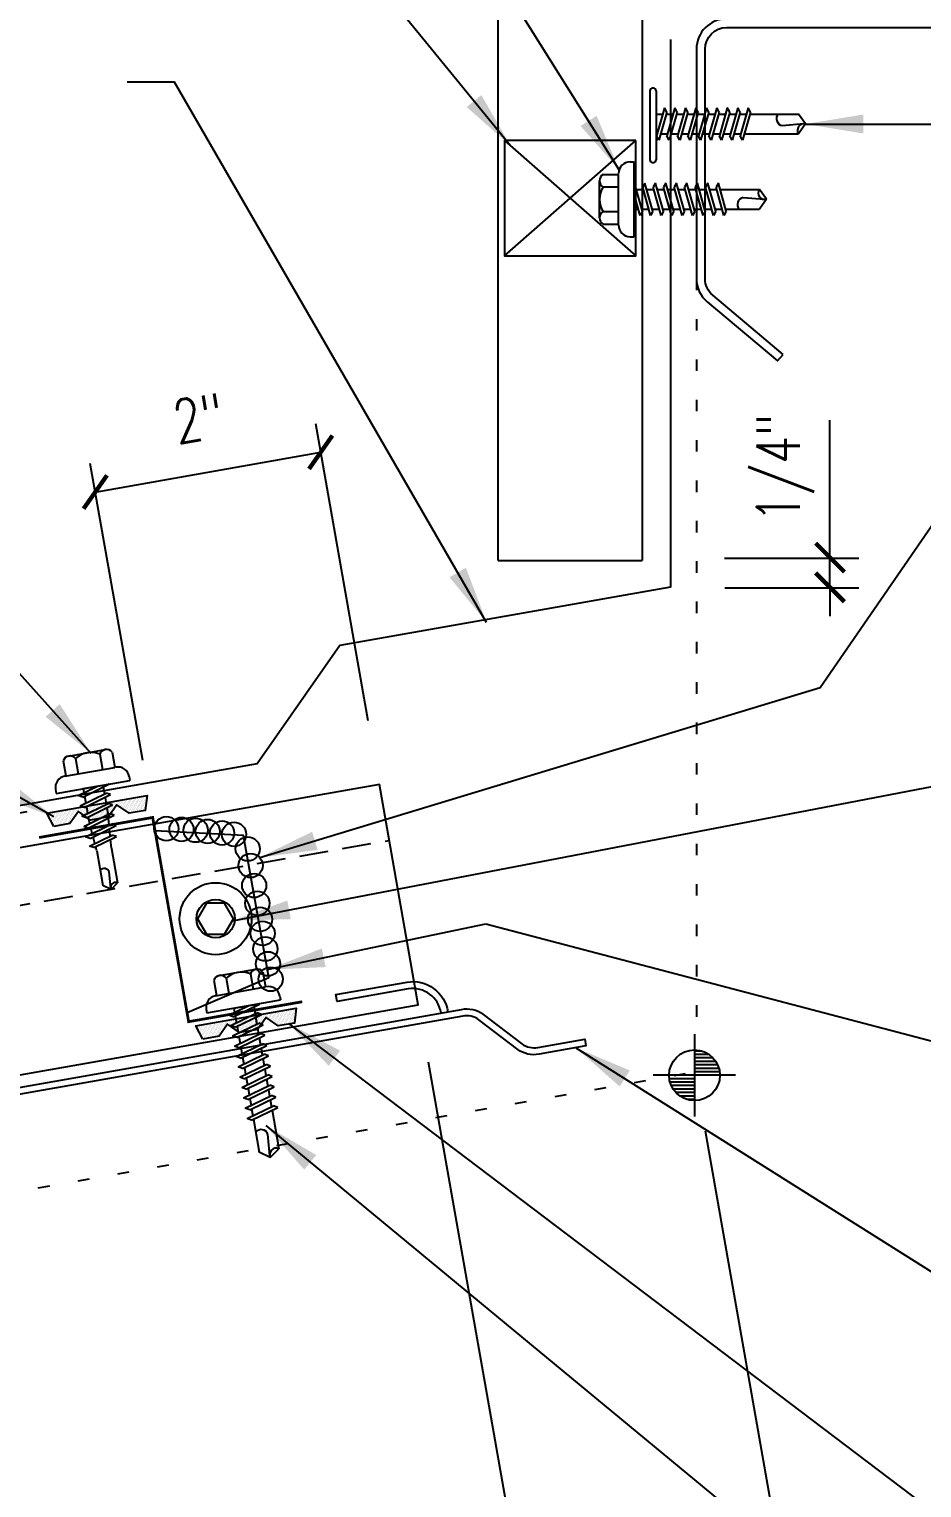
# Model space of a CAD drawing. Header units: inches. Extents: x -3 to 187, y 8 to 95.
# Drawn here: x 13.25 to 20.99, y 15.66 to 28.31 of the extents above; entities that cross this region are included whole.
import ezdxf

# ---------------------------------------------------------------- set-up
doc = ezdxf.new("R2010")
doc.units = ezdxf.units.IN
doc.header["$MEASUREMENT"] = 0
doc.linetypes.add('DOT', pattern=[0.25, 0, -0.25])
doc.linetypes.add('HIDDEN2', pattern=[0.1875, 0.125, -0.0625])
for name, color, linetype in [('CLO', 3, 'Continuous'), ('DIM', 2, 'Continuous'), ('ELEV-MK', 3, 'Continuous'), ('FASTENER', 9, 'Continuous'), ('PANEL', 11, 'Continuous'), ('STLA', 10, 'Continuous'), ('STLB', 5, 'Continuous'), ('TAPE', 8, 'Continuous'), ('TEXT', 2, 'Continuous'), ('TRIM', 6, 'Continuous')]:
    doc.layers.add(name, color=color, linetype=linetype)
doc.styles.add('TEXT', font='SIMPLEX', dxfattribs={"width": 0.75, "height": 6})
doc.styles.add('TEXT1', font='ROMANS.shx', dxfattribs={"width": 0.75, "height": 0.375})
doc.dimstyles.new('DETAIL', dxfattribs={"dimscale": 4, "dimtxt": 0.375, "dimasz": 0.0625, "dimexe": 0.0625, "dimexo": 0.125, "dimgap": 0.0625, "dimtad": 1, "dimdec": 4, "dimzin": 3, "dimdsep": 46, "dimlunit": 4, "dimtxsty": 'TEXT1', "dimblk": 'ARCHTICK', "dimcen": 0.0625, "dimclrd": 7, "dimclre": 7, "dimclrt": 2, "dimadec": 0, "dimazin": 0, "dimtfac": 0.59375, "dimtdec": 4, "dimtmove": 0, "dimatfit": 3, "dimfxl": 0, "dimfrac": 2, "dimtolj": 1, "dimtzin": 3, "dimarcsym": 0})
doc.dimstyles.new('DETAIL$7', dxfattribs={"dimscale": 4, "dimtxt": 6, "dimasz": 0.125, "dimexe": 0.0625, "dimexo": 0.125, "dimgap": 0.0625, "dimtad": 1, "dimdec": 5, "dimzin": 3, "dimdsep": 46, "dimlunit": 4, "dimtxsty": 'TEXT', "dimblk": 'ARCHTICK', "dimcen": 0.0625, "dimclrd": 7, "dimclre": 7, "dimclrt": 2, "dimadec": 0, "dimazin": 0, "dimtfac": 0.666667, "dimtdec": 5, "dimtmove": 0, "dimatfit": 3, "dimfxl": 0, "dimfrac": 2, "dimtolj": 1, "dimtzin": 3, "dimarcsym": 0})

# ---------------------------------------------------------------- blocks, each defined once
blk = doc.blocks.new('MB_DW4')
at = {"layer": 'FASTENER'}
for p, q in [((-0.217, 0.305), (-0.217, 0.171)), ((-0.163, 0.337), (0.159, 0.337)), ((-0.108, 0.305), (-0.108, 0.171)), ((0.105, 0.305), (0.105, 0.171)), ((0.214, 0.305), (0.214, 0.171)), ((-0.226, 0.171), (0.214, 0.171)), ((-0.326, 0.071), (-0.326, 0.037)), ((-0.326, 0.037), (0.322, 0.037)), ((-0.141, -0.014), (0.037, 0.037)), ((-0.105, -0.034), (0.137, 0.035)), ((-0.088, 0.037), (-0.088, 0.001)), ((-0.088, 0.037), (0.085, 0.037)), ((0.085, 0.037), (0.134, 0.037)), ((0.085, 0.02), (0.085, -0.041)), ((0.137, 0.035), (0.134, 0.037)), ((0.322, 0.071), (0.322, 0.037)), ((-0.105, -0.034), (-0.141, -0.014)), ((-0.141, -0.105), (0.102, -0.036)), ((-0.105, -0.125), (-0.141, -0.105)), ((-0.105, -0.125), (0.137, -0.056)), ((-0.088, -0.029), (-0.088, -0.09)), ((-0.088, -0.12), (-0.088, -0.181)), ((0.085, -0.071), (0.085, -0.131)), ((0.137, -0.056), (0.102, -0.036)), ((-0.141, -0.196), (0.102, -0.127)), ((-0.105, -0.216), (-0.141, -0.196)), ((-0.141, -0.287), (0.102, -0.217)), ((-0.105, -0.216), (0.137, -0.147)), ((-0.105, -0.307), (0.137, -0.238)), ((-0.084, -0.27), (-0.088, -0.211)), ((0.084, -0.223), (0.085, -0.211)), ((0.085, -0.162), (0.085, -0.211)), ((0.137, -0.147), (0.102, -0.127)), ((0.137, -0.238), (0.102, -0.217)), ((-0.105, -0.307), (-0.141, -0.287)), ((-0.141, -0.378), (0.102, -0.308)), ((-0.105, -0.398), (-0.141, -0.378)), ((-0.105, -0.398), (0.137, -0.328)), ((-0.078, -0.36), (-0.082, -0.3)), ((0.071, -0.408), (0.075, -0.346)), ((0.077, -0.315), (0.082, -0.253)), ((0.137, -0.328), (0.102, -0.308)), ((-0.122, -0.463), (0.089, -0.403)), ((-0.086, -0.483), (-0.122, -0.463)), ((-0.086, -0.483), (0.124, -0.423)), ((-0.071, -0.449), (-0.075, -0.389)), ((-0.066, -0.516), (-0.069, -0.478)), ((0.063, -0.515), (0.068, -0.439)), ((0.124, -0.423), (0.089, -0.403)), ((-0.066, -0.516), (-0.066, -0.82)), ((0.063, -0.516), (0.063, -0.82)), ((-0.003, -0.854), (0.009, -0.714)), ((-0.002, -0.866), (-0.066, -0.82)), ((-0.002, -0.866), (0.063, -0.82))]:
    blk.add_line(p, q, dxfattribs=at)
for centre, radius, start, end in [((-0.163, 0.274), 0.0628, 29.8754, 150.1246), ((-0.002, 0.141), 0.196, 56.9974, 123.0026), ((0.159, 0.274), 0.0628, 29.8754, 150.1246), ((-0.226, 0.071), 0.1, 90, 180), ((0.222, 0.071), 0.1, 0, 90), ((0.073, -0.516), 0.01, 175.9484, 180), ((-0.036, -0.723), 0.0461, 11.1445, 130.906), ((0.039, -0.855), 0.0422, 55.4585, 194.8454)]:
    blk.add_arc(centre, radius, start, end, dxfattribs=at)
blk = doc.blocks.new('*X2')
at = {"color": 0}
for p, q in [((-0.434, 0.135), (-0.434, 0.135)), ((-0.422, 0.141), (-0.422, 0.141)), ((-0.422, 0.129), (-0.422, 0.129)), ((-0.41, 0.135), (-0.41, 0.135)), ((-0.398, 0.141), (-0.398, 0.141)), ((-0.398, 0.129), (-0.398, 0.129)), ((-0.387, 0.135), (-0.387, 0.135)), ((-0.375, 0.141), (-0.375, 0.141)), ((-0.375, 0.129), (-0.375, 0.129)), ((-0.363, 0.135), (-0.363, 0.135)), ((-0.352, 0.141), (-0.352, 0.141)), ((-0.352, 0.129), (-0.352, 0.129)), ((-0.34, 0.135), (-0.34, 0.135)), ((-0.328, 0.141), (-0.328, 0.141)), ((-0.328, 0.129), (-0.328, 0.129)), ((-0.316, 0.135), (-0.316, 0.135)), ((-0.305, 0.141), (-0.305, 0.141)), ((-0.305, 0.129), (-0.305, 0.129)), ((-0.293, 0.135), (-0.293, 0.135)), ((-0.281, 0.141), (-0.281, 0.141)), ((-0.281, 0.129), (-0.281, 0.129)), ((-0.27, 0.135), (-0.27, 0.135)), ((-0.258, 0.141), (-0.258, 0.141)), ((-0.258, 0.129), (-0.258, 0.129)), ((-0.246, 0.135), (-0.246, 0.135)), ((-0.234, 0.141), (-0.234, 0.141)), ((-0.234, 0.129), (-0.234, 0.129)), ((-0.223, 0.135), (-0.223, 0.135)), ((-0.211, 0.141), (-0.211, 0.141)), ((-0.211, 0.129), (-0.211, 0.129)), ((-0.199, 0.135), (-0.199, 0.135)), ((-0.188, 0.141), (-0.188, 0.141)), ((-0.188, 0.129), (-0.188, 0.129)), ((-0.176, 0.135), (-0.176, 0.135)), ((-0.164, 0.141), (-0.164, 0.141)), ((-0.164, 0.129), (-0.164, 0.129)), ((-0.152, 0.135), (-0.152, 0.135)), ((-0.141, 0.141), (-0.141, 0.141)), ((-0.141, 0.129), (-0.141, 0.129)), ((-0.129, 0.135), (-0.129, 0.135)), ((-0.117, 0.141), (-0.117, 0.141)), ((-0.117, 0.129), (-0.117, 0.129)), ((-0.105, 0.135), (-0.105, 0.135)), ((-0.094, 0.141), (-0.094, 0.141)), ((-0.094, 0.129), (-0.094, 0.129)), ((-0.082, 0.135), (-0.082, 0.135)), ((-0.07, 0.141), (-0.07, 0.141)), ((-0.07, 0.129), (-0.07, 0.129)), ((-0.059, 0.135), (-0.059, 0.135)), ((-0.047, 0.141), (-0.047, 0.141)), ((-0.047, 0.129), (-0.047, 0.129)), ((-0.035, 0.135), (-0.035, 0.135)), ((-0.023, 0.141), (-0.023, 0.141)), ((-0.023, 0.129), (-0.023, 0.129)), ((-0.012, 0.135), (-0.012, 0.135)), ((0, 0.141), (0, 0.141)), ((0, 0.129), (0, 0.129)), ((0.012, 0.135), (0.012, 0.135)), ((0.023, 0.141), (0.023, 0.141)), ((0.023, 0.129), (0.023, 0.129)), ((0.035, 0.135), (0.035, 0.135)), ((0.047, 0.141), (0.047, 0.141)), ((0.047, 0.129), (0.047, 0.129)), ((0.059, 0.135), (0.059, 0.135)), ((0.07, 0.141), (0.07, 0.141)), ((0.07, 0.129), (0.07, 0.129)), ((0.082, 0.135), (0.082, 0.135)), ((0.094, 0.141), (0.094, 0.141)), ((0.094, 0.129), (0.094, 0.129)), ((0.105, 0.135), (0.105, 0.135)), ((0.117, 0.141), (0.117, 0.141)), ((0.117, 0.129), (0.117, 0.129)), ((0.129, 0.135), (0.129, 0.135)), ((0.141, 0.141), (0.141, 0.141)), ((0.141, 0.129), (0.141, 0.129)), ((0.152, 0.135), (0.152, 0.135)), ((0.164, 0.141), (0.164, 0.141)), ((0.164, 0.129), (0.164, 0.129)), ((0.176, 0.135), (0.176, 0.135)), ((0.188, 0.141), (0.188, 0.141)), ((0.188, 0.129), (0.188, 0.129)), ((0.199, 0.135), (0.199, 0.135)), ((0.211, 0.141), (0.211, 0.141)), ((0.211, 0.129), (0.211, 0.129)), ((0.223, 0.135), (0.223, 0.135)), ((0.234, 0.141), (0.234, 0.141)), ((0.234, 0.129), (0.234, 0.129)), ((0.246, 0.135), (0.246, 0.135)), ((0.258, 0.141), (0.258, 0.141)), ((0.258, 0.129), (0.258, 0.129)), ((0.27, 0.135), (0.27, 0.135)), ((0.281, 0.141), (0.281, 0.141)), ((0.281, 0.129), (0.281, 0.129)), ((0.293, 0.135), (0.293, 0.135)), ((0.305, 0.141), (0.305, 0.141)), ((0.305, 0.129), (0.305, 0.129)), ((0.316, 0.135), (0.316, 0.135)), ((0.328, 0.141), (0.328, 0.141)), ((0.328, 0.129), (0.328, 0.129)), ((0.34, 0.135), (0.34, 0.135)), ((0.352, 0.141), (0.352, 0.141)), ((0.352, 0.129), (0.352, 0.129)), ((0.363, 0.135), (0.363, 0.135)), ((0.375, 0.141), (0.375, 0.141)), ((0.375, 0.129), (0.375, 0.129)), ((0.387, 0.135), (0.387, 0.135)), ((0.398, 0.141), (0.398, 0.141)), ((0.398, 0.129), (0.398, 0.129)), ((0.41, 0.135), (0.41, 0.135)), ((0.422, 0.141), (0.422, 0.141)), ((0.422, 0.129), (0.422, 0.129)), ((0.434, 0.135), (0.434, 0.135)), ((-0.434, 0.123), (-0.434, 0.123)), ((-0.422, 0.117), (-0.422, 0.117)), ((-0.422, 0.105), (-0.422, 0.105)), ((-0.422, 0.094), (-0.422, 0.094)), ((-0.422, 0.082), (-0.422, 0.082)), ((-0.41, 0.123), (-0.41, 0.123)), ((-0.41, 0.111), (-0.41, 0.111)), ((-0.41, 0.1), (-0.41, 0.1)), ((-0.41, 0.088), (-0.41, 0.088)), ((-0.41, 0.076), (-0.41, 0.076)), ((-0.41, 0.064), (-0.41, 0.064)), ((-0.41, 0.053), (-0.41, 0.053)), ((-0.41, 0.041), (-0.41, 0.041)), ((-0.398, 0.117), (-0.398, 0.117)), ((-0.398, 0.105), (-0.398, 0.105)), ((-0.398, 0.094), (-0.398, 0.094)), ((-0.398, 0.082), (-0.398, 0.082)), ((-0.398, 0.07), (-0.398, 0.07)), ((-0.398, 0.059), (-0.398, 0.059)), ((-0.398, 0.047), (-0.398, 0.047)), ((-0.398, 0.035), (-0.398, 0.035)), ((-0.398, 0.023), (-0.398, 0.023)), ((-0.387, 0.123), (-0.387, 0.123)), ((-0.387, 0.111), (-0.387, 0.111)), ((-0.387, 0.1), (-0.387, 0.1)), ((-0.387, 0.088), (-0.387, 0.088)), ((-0.387, 0.076), (-0.387, 0.076)), ((-0.387, 0.064), (-0.387, 0.064)), ((-0.387, 0.053), (-0.387, 0.053)), ((-0.387, 0.041), (-0.387, 0.041)), ((-0.387, 0.029), (-0.387, 0.029)), ((-0.375, 0.117), (-0.375, 0.117)), ((-0.375, 0.105), (-0.375, 0.105)), ((-0.375, 0.094), (-0.375, 0.094)), ((-0.375, 0.082), (-0.375, 0.082)), ((-0.375, 0.07), (-0.375, 0.07)), ((-0.375, 0.059), (-0.375, 0.059)), ((-0.375, 0.047), (-0.375, 0.047)), ((-0.375, 0.035), (-0.375, 0.035)), ((-0.375, 0.023), (-0.375, 0.023)), ((-0.363, 0.123), (-0.363, 0.123)), ((-0.363, 0.111), (-0.363, 0.111)), ((-0.363, 0.1), (-0.363, 0.1)), ((-0.363, 0.088), (-0.363, 0.088)), ((-0.363, 0.076), (-0.363, 0.076)), ((-0.363, 0.064), (-0.363, 0.064)), ((-0.363, 0.053), (-0.363, 0.053)), ((-0.363, 0.041), (-0.363, 0.041)), ((-0.363, 0.029), (-0.363, 0.029)), ((-0.352, 0.117), (-0.352, 0.117)), ((-0.352, 0.105), (-0.352, 0.105)), ((-0.352, 0.094), (-0.352, 0.094)), ((-0.352, 0.082), (-0.352, 0.082)), ((-0.352, 0.07), (-0.352, 0.07)), ((-0.352, 0.059), (-0.352, 0.059)), ((-0.352, 0.047), (-0.352, 0.047)), ((-0.352, 0.035), (-0.352, 0.035)), ((-0.352, 0.023), (-0.352, 0.023)), ((-0.34, 0.123), (-0.34, 0.123)), ((-0.34, 0.111), (-0.34, 0.111)), ((-0.34, 0.1), (-0.34, 0.1)), ((-0.34, 0.088), (-0.34, 0.088)), ((-0.34, 0.076), (-0.34, 0.076)), ((-0.34, 0.064), (-0.34, 0.064)), ((-0.34, 0.053), (-0.34, 0.053)), ((-0.34, 0.041), (-0.34, 0.041)), ((-0.34, 0.029), (-0.34, 0.029)), ((-0.328, 0.117), (-0.328, 0.117)), ((-0.328, 0.105), (-0.328, 0.105)), ((-0.328, 0.094), (-0.328, 0.094)), ((-0.328, 0.082), (-0.328, 0.082)), ((-0.328, 0.07), (-0.328, 0.07)), ((-0.328, 0.059), (-0.328, 0.059)), ((-0.328, 0.047), (-0.328, 0.047)), ((-0.328, 0.035), (-0.328, 0.035)), ((-0.328, 0.023), (-0.328, 0.023)), ((-0.316, 0.123), (-0.316, 0.123)), ((-0.316, 0.111), (-0.316, 0.111)), ((-0.316, 0.1), (-0.316, 0.1)), ((-0.316, 0.088), (-0.316, 0.088)), ((-0.316, 0.076), (-0.316, 0.076)), ((-0.316, 0.064), (-0.316, 0.064)), ((-0.316, 0.053), (-0.316, 0.053)), ((-0.316, 0.041), (-0.316, 0.041)), ((-0.316, 0.029), (-0.316, 0.029)), ((-0.305, 0.117), (-0.305, 0.117)), ((-0.305, 0.105), (-0.305, 0.105)), ((-0.305, 0.094), (-0.305, 0.094)), ((-0.305, 0.082), (-0.305, 0.082)), ((-0.305, 0.07), (-0.305, 0.07)), ((-0.305, 0.059), (-0.305, 0.059)), ((-0.305, 0.047), (-0.305, 0.047)), ((-0.305, 0.035), (-0.305, 0.035)), ((-0.305, 0.023), (-0.305, 0.023)), ((-0.293, 0.123), (-0.293, 0.123)), ((-0.293, 0.111), (-0.293, 0.111)), ((-0.293, 0.1), (-0.293, 0.1)), ((-0.293, 0.088), (-0.293, 0.088)), ((-0.293, 0.076), (-0.293, 0.076)), ((-0.293, 0.064), (-0.293, 0.064)), ((-0.293, 0.053), (-0.293, 0.053)), ((-0.293, 0.041), (-0.293, 0.041)), ((-0.293, 0.029), (-0.293, 0.029)), ((-0.281, 0.117), (-0.281, 0.117)), ((-0.281, 0.105), (-0.281, 0.105)), ((-0.281, 0.094), (-0.281, 0.094)), ((-0.281, 0.082), (-0.281, 0.082)), ((-0.281, 0.07), (-0.281, 0.07)), ((-0.281, 0.059), (-0.281, 0.059)), ((-0.281, 0.047), (-0.281, 0.047)), ((-0.281, 0.035), (-0.281, 0.035)), ((-0.281, 0.023), (-0.281, 0.023)), ((-0.27, 0.123), (-0.27, 0.123)), ((-0.27, 0.111), (-0.27, 0.111)), ((-0.27, 0.1), (-0.27, 0.1)), ((-0.27, 0.088), (-0.27, 0.088)), ((-0.27, 0.076), (-0.27, 0.076)), ((-0.27, 0.064), (-0.27, 0.064)), ((-0.27, 0.053), (-0.27, 0.053)), ((-0.27, 0.041), (-0.27, 0.041)), ((-0.27, 0.029), (-0.27, 0.029)), ((-0.258, 0.117), (-0.258, 0.117)), ((-0.258, 0.105), (-0.258, 0.105)), ((-0.258, 0.094), (-0.258, 0.094)), ((-0.258, 0.082), (-0.258, 0.082)), ((-0.258, 0.07), (-0.258, 0.07)), ((-0.258, 0.059), (-0.258, 0.059)), ((-0.258, 0.047), (-0.258, 0.047)), ((-0.258, 0.035), (-0.258, 0.035)), ((-0.258, 0.023), (-0.258, 0.023)), ((-0.246, 0.123), (-0.246, 0.123)), ((-0.246, 0.111), (-0.246, 0.111)), ((-0.246, 0.1), (-0.246, 0.1)), ((-0.246, 0.088), (-0.246, 0.088)), ((-0.246, 0.076), (-0.246, 0.076)), ((-0.246, 0.064), (-0.246, 0.064)), ((-0.246, 0.053), (-0.246, 0.053)), ((-0.246, 0.041), (-0.246, 0.041)), ((-0.234, 0.117), (-0.234, 0.117)), ((-0.234, 0.105), (-0.234, 0.105)), ((-0.234, 0.094), (-0.234, 0.094)), ((-0.234, 0.082), (-0.234, 0.082)), ((-0.234, 0.07), (-0.234, 0.07)), ((-0.234, 0.059), (-0.234, 0.059)), ((-0.234, 0.047), (-0.234, 0.047)), ((-0.223, 0.123), (-0.223, 0.123)), ((-0.223, 0.111), (-0.223, 0.111)), ((-0.223, 0.1), (-0.223, 0.1)), ((-0.223, 0.088), (-0.223, 0.088)), ((-0.223, 0.076), (-0.223, 0.076)), ((-0.223, 0.064), (-0.223, 0.064)), ((-0.211, 0.117), (-0.211, 0.117)), ((-0.211, 0.105), (-0.211, 0.105)), ((-0.211, 0.094), (-0.211, 0.094)), ((-0.211, 0.082), (-0.211, 0.082)), ((-0.211, 0.07), (-0.211, 0.07)), ((-0.199, 0.123), (-0.199, 0.123)), ((-0.199, 0.111), (-0.199, 0.111)), ((-0.199, 0.1), (-0.199, 0.1)), ((-0.199, 0.088), (-0.199, 0.088)), ((-0.188, 0.117), (-0.188, 0.117)), ((-0.188, 0.105), (-0.188, 0.105)), ((-0.188, 0.094), (-0.188, 0.094)), ((-0.176, 0.123), (-0.176, 0.123)), ((-0.176, 0.111), (-0.176, 0.111)), ((-0.164, 0.117), (-0.164, 0.117)), ((-0.164, 0.105), (-0.164, 0.105)), ((-0.152, 0.123), (-0.152, 0.123)), ((-0.152, 0.111), (-0.152, 0.111)), ((-0.152, 0.1), (-0.152, 0.1)), ((-0.141, 0.117), (-0.141, 0.117)), ((-0.141, 0.105), (-0.141, 0.105)), ((-0.141, 0.094), (-0.141, 0.094)), ((-0.141, 0.082), (-0.141, 0.082)), ((-0.129, 0.123), (-0.129, 0.123)), ((-0.129, 0.111), (-0.129, 0.111)), ((-0.129, 0.1), (-0.129, 0.1)), ((-0.129, 0.088), (-0.129, 0.088)), ((-0.129, 0.076), (-0.129, 0.076)), ((-0.117, 0.117), (-0.117, 0.117)), ((-0.117, 0.105), (-0.117, 0.105)), ((-0.117, 0.094), (-0.117, 0.094)), ((-0.117, 0.082), (-0.117, 0.082)), ((-0.117, 0.07), (-0.117, 0.07)), ((-0.117, 0.059), (-0.117, 0.059)), ((-0.105, 0.123), (-0.105, 0.123)), ((-0.105, 0.111), (-0.105, 0.111)), ((-0.105, 0.1), (-0.105, 0.1)), ((-0.105, 0.088), (-0.105, 0.088)), ((-0.105, 0.076), (-0.105, 0.076)), ((-0.105, 0.064), (-0.105, 0.064)), ((-0.105, 0.053), (-0.105, 0.053)), ((-0.094, 0.117), (-0.094, 0.117)), ((-0.094, 0.105), (-0.094, 0.105)), ((-0.094, 0.094), (-0.094, 0.094)), ((-0.094, 0.082), (-0.094, 0.082)), ((-0.094, 0.07), (-0.094, 0.07)), ((-0.094, 0.059), (-0.094, 0.059)), ((-0.094, 0.047), (-0.094, 0.047)), ((-0.094, 0.035), (-0.094, 0.035)), ((-0.082, 0.123), (-0.082, 0.123)), ((-0.082, 0.111), (-0.082, 0.111)), ((-0.082, 0.1), (-0.082, 0.1)), ((-0.082, 0.088), (-0.082, 0.088)), ((-0.082, 0.076), (-0.082, 0.076)), ((-0.082, 0.064), (-0.082, 0.064)), ((-0.082, 0.053), (-0.082, 0.053)), ((-0.082, 0.041), (-0.082, 0.041)), ((-0.082, 0.029), (-0.082, 0.029)), ((-0.07, 0.117), (-0.07, 0.117)), ((-0.07, 0.105), (-0.07, 0.105)), ((-0.07, 0.094), (-0.07, 0.094)), ((-0.07, 0.082), (-0.07, 0.082)), ((-0.07, 0.07), (-0.07, 0.07)), ((-0.07, 0.059), (-0.07, 0.059)), ((-0.07, 0.047), (-0.07, 0.047)), ((-0.07, 0.035), (-0.07, 0.035)), ((-0.07, 0.023), (-0.07, 0.023)), ((-0.059, 0.123), (-0.059, 0.123)), ((-0.059, 0.111), (-0.059, 0.111)), ((-0.059, 0.1), (-0.059, 0.1)), ((-0.059, 0.088), (-0.059, 0.088)), ((-0.059, 0.076), (-0.059, 0.076)), ((-0.059, 0.064), (-0.059, 0.064)), ((-0.059, 0.053), (-0.059, 0.053)), ((-0.059, 0.041), (-0.059, 0.041)), ((-0.059, 0.029), (-0.059, 0.029)), ((-0.047, 0.117), (-0.047, 0.117)), ((-0.047, 0.105), (-0.047, 0.105)), ((-0.047, 0.094), (-0.047, 0.094)), ((-0.047, 0.082), (-0.047, 0.082)), ((-0.047, 0.07), (-0.047, 0.07)), ((-0.047, 0.059), (-0.047, 0.059)), ((-0.047, 0.047), (-0.047, 0.047)), ((-0.047, 0.035), (-0.047, 0.035)), ((-0.047, 0.023), (-0.047, 0.023)), ((-0.035, 0.123), (-0.035, 0.123)), ((-0.035, 0.111), (-0.035, 0.111)), ((-0.035, 0.1), (-0.035, 0.1)), ((-0.035, 0.088), (-0.035, 0.088)), ((-0.035, 0.076), (-0.035, 0.076)), ((-0.035, 0.064), (-0.035, 0.064)), ((-0.035, 0.053), (-0.035, 0.053)), ((-0.035, 0.041), (-0.035, 0.041)), ((-0.035, 0.029), (-0.035, 0.029)), ((-0.023, 0.117), (-0.023, 0.117)), ((-0.023, 0.105), (-0.023, 0.105)), ((-0.023, 0.094), (-0.023, 0.094)), ((-0.023, 0.082), (-0.023, 0.082)), ((-0.023, 0.07), (-0.023, 0.07)), ((-0.023, 0.059), (-0.023, 0.059)), ((-0.023, 0.047), (-0.023, 0.047)), ((-0.023, 0.035), (-0.023, 0.035)), ((-0.023, 0.023), (-0.023, 0.023)), ((-0.012, 0.123), (-0.012, 0.123)), ((-0.012, 0.111), (-0.012, 0.111)), ((-0.012, 0.1), (-0.012, 0.1)), ((-0.012, 0.088), (-0.012, 0.088)), ((-0.012, 0.076), (-0.012, 0.076)), ((-0.012, 0.064), (-0.012, 0.064)), ((-0.012, 0.053), (-0.012, 0.053)), ((-0.012, 0.041), (-0.012, 0.041)), ((-0.012, 0.029), (-0.012, 0.029)), ((0, 0.117), (0, 0.117)), ((0, 0.105), (0, 0.105)), ((0, 0.094), (0, 0.094)), ((0, 0.082), (0, 0.082)), ((0, 0.07), (0, 0.07)), ((0, 0.059), (0, 0.059)), ((0, 0.047), (0, 0.047)), ((0, 0.035), (0, 0.035)), ((0, 0.023), (0, 0.023)), ((0.012, 0.123), (0.012, 0.123)), ((0.012, 0.111), (0.012, 0.111)), ((0.012, 0.1), (0.012, 0.1)), ((0.012, 0.088), (0.012, 0.088)), ((0.012, 0.076), (0.012, 0.076)), ((0.012, 0.064), (0.012, 0.064)), ((0.012, 0.053), (0.012, 0.053)), ((0.012, 0.041), (0.012, 0.041)), ((0.012, 0.029), (0.012, 0.029)), ((0.023, 0.117), (0.023, 0.117)), ((0.023, 0.105), (0.023, 0.105)), ((0.023, 0.094), (0.023, 0.094)), ((0.023, 0.082), (0.023, 0.082)), ((0.023, 0.07), (0.023, 0.07)), ((0.023, 0.059), (0.023, 0.059)), ((0.023, 0.047), (0.023, 0.047)), ((0.023, 0.035), (0.023, 0.035)), ((0.023, 0.023), (0.023, 0.023)), ((0.035, 0.123), (0.035, 0.123)), ((0.035, 0.111), (0.035, 0.111)), ((0.035, 0.1), (0.035, 0.1)), ((0.035, 0.088), (0.035, 0.088)), ((0.035, 0.076), (0.035, 0.076)), ((0.035, 0.064), (0.035, 0.064)), ((0.035, 0.053), (0.035, 0.053)), ((0.035, 0.041), (0.035, 0.041)), ((0.035, 0.029), (0.035, 0.029)), ((0.047, 0.117), (0.047, 0.117)), ((0.047, 0.105), (0.047, 0.105)), ((0.047, 0.094), (0.047, 0.094)), ((0.047, 0.082), (0.047, 0.082)), ((0.047, 0.07), (0.047, 0.07)), ((0.047, 0.059), (0.047, 0.059)), ((0.047, 0.047), (0.047, 0.047)), ((0.047, 0.035), (0.047, 0.035)), ((0.047, 0.023), (0.047, 0.023)), ((0.059, 0.123), (0.059, 0.123)), ((0.059, 0.111), (0.059, 0.111)), ((0.059, 0.1), (0.059, 0.1)), ((0.059, 0.088), (0.059, 0.088)), ((0.059, 0.076), (0.059, 0.076)), ((0.059, 0.064), (0.059, 0.064)), ((0.059, 0.053), (0.059, 0.053)), ((0.059, 0.041), (0.059, 0.041)), ((0.059, 0.029), (0.059, 0.029)), ((0.07, 0.117), (0.07, 0.117)), ((0.07, 0.105), (0.07, 0.105)), ((0.07, 0.094), (0.07, 0.094)), ((0.07, 0.082), (0.07, 0.082)), ((0.07, 0.07), (0.07, 0.07)), ((0.07, 0.059), (0.07, 0.059)), ((0.07, 0.047), (0.07, 0.047)), ((0.07, 0.035), (0.07, 0.035)), ((0.07, 0.023), (0.07, 0.023)), ((0.082, 0.123), (0.082, 0.123)), ((0.082, 0.111), (0.082, 0.111)), ((0.082, 0.1), (0.082, 0.1)), ((0.082, 0.088), (0.082, 0.088)), ((0.082, 0.076), (0.082, 0.076)), ((0.082, 0.064), (0.082, 0.064)), ((0.082, 0.053), (0.082, 0.053)), ((0.082, 0.041), (0.082, 0.041)), ((0.082, 0.029), (0.082, 0.029)), ((0.094, 0.117), (0.094, 0.117)), ((0.094, 0.105), (0.094, 0.105)), ((0.094, 0.094), (0.094, 0.094)), ((0.094, 0.082), (0.094, 0.082)), ((0.094, 0.07), (0.094, 0.07)), ((0.094, 0.059), (0.094, 0.059)), ((0.094, 0.047), (0.094, 0.047)), ((0.094, 0.035), (0.094, 0.035)), ((0.105, 0.123), (0.105, 0.123)), ((0.105, 0.111), (0.105, 0.111)), ((0.105, 0.1), (0.105, 0.1)), ((0.105, 0.088), (0.105, 0.088)), ((0.105, 0.076), (0.105, 0.076)), ((0.105, 0.064), (0.105, 0.064)), ((0.105, 0.053), (0.105, 0.053)), ((0.117, 0.117), (0.117, 0.117)), ((0.117, 0.105), (0.117, 0.105)), ((0.117, 0.094), (0.117, 0.094)), ((0.117, 0.082), (0.117, 0.082)), ((0.117, 0.07), (0.117, 0.07)), ((0.117, 0.059), (0.117, 0.059)), ((0.129, 0.123), (0.129, 0.123)), ((0.129, 0.111), (0.129, 0.111)), ((0.129, 0.1), (0.129, 0.1)), ((0.129, 0.088), (0.129, 0.088)), ((0.129, 0.076), (0.129, 0.076)), ((0.141, 0.117), (0.141, 0.117)), ((0.141, 0.105), (0.141, 0.105)), ((0.141, 0.094), (0.141, 0.094)), ((0.141, 0.082), (0.141, 0.082)), ((0.152, 0.123), (0.152, 0.123)), ((0.152, 0.111), (0.152, 0.111)), ((0.152, 0.1), (0.152, 0.1)), ((0.164, 0.117), (0.164, 0.117)), ((0.164, 0.105), (0.164, 0.105)), ((0.176, 0.123), (0.176, 0.123)), ((0.176, 0.111), (0.176, 0.111)), ((0.188, 0.117), (0.188, 0.117)), ((0.188, 0.105), (0.188, 0.105)), ((0.188, 0.094), (0.188, 0.094)), ((0.199, 0.123), (0.199, 0.123)), ((0.199, 0.111), (0.199, 0.111)), ((0.199, 0.1), (0.199, 0.1)), ((0.199, 0.088), (0.199, 0.088)), ((0.211, 0.117), (0.211, 0.117)), ((0.211, 0.105), (0.211, 0.105)), ((0.211, 0.094), (0.211, 0.094)), ((0.211, 0.082), (0.211, 0.082)), ((0.211, 0.07), (0.211, 0.07)), ((0.223, 0.123), (0.223, 0.123)), ((0.223, 0.111), (0.223, 0.111)), ((0.223, 0.1), (0.223, 0.1)), ((0.223, 0.088), (0.223, 0.088)), ((0.223, 0.076), (0.223, 0.076)), ((0.223, 0.064), (0.223, 0.064)), ((0.234, 0.117), (0.234, 0.117)), ((0.234, 0.105), (0.234, 0.105)), ((0.234, 0.094), (0.234, 0.094)), ((0.234, 0.082), (0.234, 0.082)), ((0.234, 0.07), (0.234, 0.07)), ((0.234, 0.059), (0.234, 0.059)), ((0.234, 0.047), (0.234, 0.047)), ((0.246, 0.123), (0.246, 0.123)), ((0.246, 0.111), (0.246, 0.111)), ((0.246, 0.1), (0.246, 0.1)), ((0.246, 0.088), (0.246, 0.088)), ((0.246, 0.076), (0.246, 0.076)), ((0.246, 0.064), (0.246, 0.064)), ((0.246, 0.053), (0.246, 0.053)), ((0.246, 0.041), (0.246, 0.041)), ((0.258, 0.117), (0.258, 0.117)), ((0.258, 0.105), (0.258, 0.105)), ((0.258, 0.094), (0.258, 0.094)), ((0.258, 0.082), (0.258, 0.082)), ((0.258, 0.07), (0.258, 0.07)), ((0.258, 0.059), (0.258, 0.059)), ((0.258, 0.047), (0.258, 0.047)), ((0.258, 0.035), (0.258, 0.035)), ((0.258, 0.023), (0.258, 0.023)), ((0.27, 0.123), (0.27, 0.123)), ((0.27, 0.111), (0.27, 0.111)), ((0.27, 0.1), (0.27, 0.1)), ((0.27, 0.088), (0.27, 0.088)), ((0.27, 0.076), (0.27, 0.076)), ((0.27, 0.064), (0.27, 0.064)), ((0.27, 0.053), (0.27, 0.053)), ((0.27, 0.041), (0.27, 0.041)), ((0.27, 0.029), (0.27, 0.029)), ((0.281, 0.117), (0.281, 0.117)), ((0.281, 0.105), (0.281, 0.105)), ((0.281, 0.094), (0.281, 0.094)), ((0.281, 0.082), (0.281, 0.082)), ((0.281, 0.07), (0.281, 0.07)), ((0.281, 0.059), (0.281, 0.059)), ((0.281, 0.047), (0.281, 0.047)), ((0.281, 0.035), (0.281, 0.035)), ((0.281, 0.023), (0.281, 0.023)), ((0.293, 0.123), (0.293, 0.123)), ((0.293, 0.111), (0.293, 0.111)), ((0.293, 0.1), (0.293, 0.1)), ((0.293, 0.088), (0.293, 0.088)), ((0.293, 0.076), (0.293, 0.076)), ((0.293, 0.064), (0.293, 0.064)), ((0.293, 0.053), (0.293, 0.053)), ((0.293, 0.041), (0.293, 0.041)), ((0.293, 0.029), (0.293, 0.029)), ((0.305, 0.117), (0.305, 0.117)), ((0.305, 0.105), (0.305, 0.105)), ((0.305, 0.094), (0.305, 0.094)), ((0.305, 0.082), (0.305, 0.082)), ((0.305, 0.07), (0.305, 0.07)), ((0.305, 0.059), (0.305, 0.059)), ((0.305, 0.047), (0.305, 0.047)), ((0.305, 0.035), (0.305, 0.035)), ((0.305, 0.023), (0.305, 0.023)), ((0.316, 0.123), (0.316, 0.123)), ((0.316, 0.111), (0.316, 0.111)), ((0.316, 0.1), (0.316, 0.1)), ((0.316, 0.088), (0.316, 0.088)), ((0.316, 0.076), (0.316, 0.076)), ((0.316, 0.064), (0.316, 0.064)), ((0.316, 0.053), (0.316, 0.053)), ((0.316, 0.041), (0.316, 0.041)), ((0.316, 0.029), (0.316, 0.029)), ((0.328, 0.117), (0.328, 0.117)), ((0.328, 0.105), (0.328, 0.105)), ((0.328, 0.094), (0.328, 0.094)), ((0.328, 0.082), (0.328, 0.082)), ((0.328, 0.07), (0.328, 0.07)), ((0.328, 0.059), (0.328, 0.059)), ((0.328, 0.047), (0.328, 0.047)), ((0.328, 0.035), (0.328, 0.035)), ((0.328, 0.023), (0.328, 0.023)), ((0.34, 0.123), (0.34, 0.123)), ((0.34, 0.111), (0.34, 0.111)), ((0.34, 0.1), (0.34, 0.1)), ((0.34, 0.088), (0.34, 0.088)), ((0.34, 0.076), (0.34, 0.076)), ((0.34, 0.064), (0.34, 0.064)), ((0.34, 0.053), (0.34, 0.053)), ((0.34, 0.041), (0.34, 0.041)), ((0.34, 0.029), (0.34, 0.029)), ((0.352, 0.117), (0.352, 0.117)), ((0.352, 0.105), (0.352, 0.105)), ((0.352, 0.094), (0.352, 0.094)), ((0.352, 0.082), (0.352, 0.082)), ((0.352, 0.07), (0.352, 0.07)), ((0.352, 0.059), (0.352, 0.059)), ((0.352, 0.047), (0.352, 0.047)), ((0.352, 0.035), (0.352, 0.035)), ((0.352, 0.023), (0.352, 0.023)), ((0.363, 0.123), (0.363, 0.123)), ((0.363, 0.111), (0.363, 0.111)), ((0.363, 0.1), (0.363, 0.1)), ((0.363, 0.088), (0.363, 0.088)), ((0.363, 0.076), (0.363, 0.076)), ((0.363, 0.064), (0.363, 0.064)), ((0.363, 0.053), (0.363, 0.053)), ((0.363, 0.041), (0.363, 0.041)), ((0.363, 0.029), (0.363, 0.029)), ((0.375, 0.117), (0.375, 0.117)), ((0.375, 0.105), (0.375, 0.105)), ((0.375, 0.094), (0.375, 0.094)), ((0.375, 0.082), (0.375, 0.082)), ((0.375, 0.07), (0.375, 0.07)), ((0.375, 0.059), (0.375, 0.059)), ((0.375, 0.047), (0.375, 0.047)), ((0.375, 0.035), (0.375, 0.035)), ((0.375, 0.023), (0.375, 0.023)), ((0.387, 0.123), (0.387, 0.123)), ((0.387, 0.111), (0.387, 0.111)), ((0.387, 0.1), (0.387, 0.1)), ((0.387, 0.088), (0.387, 0.088)), ((0.387, 0.076), (0.387, 0.076)), ((0.387, 0.064), (0.387, 0.064)), ((0.387, 0.053), (0.387, 0.053)), ((0.387, 0.041), (0.387, 0.041)), ((0.387, 0.029), (0.387, 0.029)), ((0.398, 0.117), (0.398, 0.117)), ((0.398, 0.105), (0.398, 0.105)), ((0.398, 0.094), (0.398, 0.094)), ((0.398, 0.082), (0.398, 0.082)), ((0.398, 0.07), (0.398, 0.07)), ((0.398, 0.059), (0.398, 0.059)), ((0.398, 0.047), (0.398, 0.047)), ((0.398, 0.035), (0.398, 0.035)), ((0.398, 0.023), (0.398, 0.023)), ((0.41, 0.123), (0.41, 0.123)), ((0.41, 0.111), (0.41, 0.111)), ((0.41, 0.1), (0.41, 0.1)), ((0.41, 0.088), (0.41, 0.088)), ((0.41, 0.076), (0.41, 0.076)), ((0.41, 0.064), (0.41, 0.064)), ((0.41, 0.053), (0.41, 0.053)), ((0.41, 0.041), (0.41, 0.041)), ((0.422, 0.117), (0.422, 0.117)), ((0.422, 0.105), (0.422, 0.105)), ((0.422, 0.094), (0.422, 0.094)), ((0.422, 0.082), (0.422, 0.082)), ((0.434, 0.123), (0.434, 0.123))]:
    blk.add_line(p, q, dxfattribs=at)
blk = doc.blocks.new('MB_DBTAP')
at = {"layer": 'TAPE', "color": 9}
blk.add_lwpolyline([(-0.403, 0.018), (-0.442, 0.141), (0.442, 0.141), (0.403, 0.018), (0.26, 0.018), (0.17, 0.109), (0.079, 0.018), (0, 0.018), (-0.079, 0.018), (-0.17, 0.109), (-0.26, 0.018)], close=True, dxfattribs=at)
at = {"layer": 'TAPE', "color": 251}
blk.add_blockref('*X2', (0, 0), dxfattribs=at)
blk = doc.blocks.new('_ArchTick')
at = {"color": 0, "linetype": 'ByBlock', "const_width": 0.15}
blk.add_lwpolyline([(-0.5, -0.5), (0.5, 0.5)], dxfattribs=at)
blk = doc.blocks.new('*D17')
at = {"layer": 'DEFPOINTS', "color": 0}
for p in [(15.781, 24.641), (16.279, 21.819), (14.324, 21.474)]:
    blk.add_point(p, dxfattribs=at)
at = {"layer": 'DIM', "color": 7, "lineweight": -2}
for p, q in [((16.192, 22.311), (15.738, 24.887)), ((14.237, 21.967), (13.783, 24.542)), ((13.826, 24.296), (15.781, 24.641))]:
    blk.add_line(p, q, dxfattribs=at)
at = {"layer": 'DIM', "color": 7, "lineweight": -2, "xscale": 0.25, "yscale": 0.25, "zscale": 0.25}
for p, rotation in [((15.781, 24.641), 9.999999999999861), ((13.826, 24.296), 189.9999999999998)]:
    blk.add_blockref('_ArchTick', p, dxfattribs=dict(at, rotation=rotation))
at = {"layer": 'DIM', "color": 2, "insert": (14.722, 24.935), "char_height": 0.375, "attachment_point": 5, "rotation": 10, "style": 'TEXT1'}
blk.add_mtext('\\A1;2"', dxfattribs=at)
blk = doc.blocks.new('*D18')
at = {"layer": 'DEFPOINTS', "color": 0}
for p in [(16.626, 19.849), (11.291, 10.391), (18.523, 9.091)]:
    blk.add_point(p, dxfattribs=at)
at = {"layer": 'DIM', "color": 7, "lineweight": -2}
for p, q in [((16.713, 19.356), (18.567, 8.845)), ((11.377, 9.898), (11.774, 7.647)), ((11.731, 7.894), (18.523, 9.091))]:
    blk.add_line(p, q, dxfattribs=at)
at = {"layer": 'DIM', "color": 7, "lineweight": -2, "xscale": 0.25, "yscale": 0.25, "zscale": 0.25}
for p, rotation in [((18.523, 9.091), 9.99999999999999), ((11.731, 7.894), 190)]:
    blk.add_blockref('_ArchTick', p, dxfattribs=dict(at, rotation=rotation))
at = {"layer": 'DIM', "color": 2, "insert": (15.045, 8.959), "char_height": 0.375, "attachment_point": 5, "rotation": 10, "style": 'TEXT1'}
blk.add_mtext('\\A1;7"', dxfattribs=at)
blk = doc.blocks.new('MB_516W')
blk.add_lwpolyline([(-0.078, 0.135), (-0.156, 0), (-0.078, -0.135), (0.078, -0.135), (0.156, 0), (0.078, 0.135)], close=True)
for radius in [0.312, 0.166]:
    blk.add_circle((0, 0), radius)
blk = doc.blocks.new('A$C23AA14D5')
at = {"layer": 'CLO', "const_width": 0.0239}
blk.add_lwpolyline([(2.284, 0.187), (1.299, 0.014), (0.987, 1.785), (0.002, 1.611)], dxfattribs=at)
at = {"layer": 'CLO'}
blk.add_lwpolyline([(1.285, 0.094), (1.993, 0.397), (1.776, 1.628), (1.007, 1.67)], dxfattribs=at)
blk = doc.blocks.new('fz2')
at = {"layer": 'FASTENER'}
for p, q in [((-0.215, 0.305), (-0.215, 0.171)), ((-0.161, 0.337), (0.161, 0.337)), ((-0.107, 0.305), (-0.107, 0.171)), ((0.107, 0.305), (0.107, 0.171)), ((0.215, 0.305), (0.215, 0.171)), ((-0.224, 0.171), (0.215, 0.171)), ((-0.324, 0.071), (-0.324, 0.037)), ((-0.324, 0.037), (0.324, 0.037)), ((-0.139, -0.016), (0.046, 0.037)), ((-0.104, -0.036), (0.139, 0.033)), ((-0.086, 0.037), (0.086, 0.037)), ((-0.086, 0.037), (-0.086, -0.001)), ((0.086, 0.037), (0.133, 0.037)), ((0.086, 0.018), (0.086, -0.042)), ((0.139, 0.033), (0.133, 0.037)), ((0.324, 0.071), (0.324, 0.037)), ((-0.104, -0.036), (-0.139, -0.016)), ((-0.139, -0.107), (0.104, -0.038)), ((-0.104, -0.127), (-0.139, -0.107)), ((-0.104, -0.127), (0.139, -0.058)), ((-0.086, -0.031), (-0.086, -0.092)), ((-0.086, -0.122), (-0.086, -0.183)), ((0.086, -0.073), (0.086, -0.133)), ((0.139, -0.058), (0.104, -0.038)), ((-0.139, -0.198), (0.104, -0.128)), ((-0.104, -0.218), (-0.139, -0.198)), ((-0.139, -0.289), (0.104, -0.219)), ((-0.104, -0.218), (0.139, -0.149)), ((-0.104, -0.309), (0.139, -0.239)), ((-0.086, -0.213), (-0.086, -0.274)), ((0.086, -0.164), (0.086, -0.224)), ((0.139, -0.149), (0.104, -0.128)), ((0.139, -0.239), (0.104, -0.219)), ((-0.104, -0.309), (-0.139, -0.289)), ((-0.139, -0.38), (0.104, -0.31)), ((-0.104, -0.4), (0.139, -0.33)), ((-0.086, -0.304), (-0.086, -0.364)), ((0.086, -0.255), (0.086, -0.315)), ((0.086, -0.345), (0.086, -0.406)), ((0.139, -0.33), (0.104, -0.31)), ((-0.104, -0.4), (-0.139, -0.38)), ((-0.139, -0.47), (0.104, -0.401)), ((-0.104, -0.491), (-0.139, -0.47)), ((-0.139, -0.561), (0.104, -0.492)), ((-0.104, -0.491), (0.139, -0.421)), ((-0.086, -0.395), (-0.086, -0.455)), ((-0.086, -0.486), (-0.086, -0.546)), ((0.086, -0.436), (0.086, -0.497)), ((0.139, -0.421), (0.104, -0.401)), ((0.139, -0.512), (0.104, -0.492)), ((-0.104, -0.581), (-0.139, -0.561)), ((-0.139, -0.652), (0.104, -0.583)), ((-0.104, -0.581), (0.139, -0.512)), ((-0.104, -0.672), (0.139, -0.603)), ((-0.086, -0.577), (-0.086, -0.637)), ((0.086, -0.527), (0.086, -0.588)), ((0.086, -0.618), (0.086, -0.679)), ((0.139, -0.603), (0.104, -0.583)), ((-0.104, -0.672), (-0.139, -0.652)), ((-0.139, -0.743), (0.104, -0.674)), ((-0.104, -0.763), (-0.139, -0.743)), ((-0.104, -0.763), (0.139, -0.694)), ((-0.086, -0.667), (-0.086, -0.728)), ((-0.086, -0.758), (-0.086, -1.05)), ((0.086, -0.709), (0.086, -1.05)), ((0.139, -0.694), (0.104, -0.674)), ((-0.002, -1.095), (0.014, -0.909)), ((0, -1.111), (-0.086, -1.05)), ((0, -1.111), (0.086, -1.05))]:
    blk.add_line(p, q, dxfattribs=at)
for centre, radius, start, end in [((-0.161, 0.274), 0.0628, 29.8754, 150.1246), ((0, 0.141), 0.196, 56.9974, 123.0026), ((0.161, 0.274), 0.0628, 29.8754, 150.1246), ((-0.224, 0.071), 0.1, 90, 180), ((0.224, 0.071), 0.1, 0, 90), ((-0.046, -0.921), 0.0615, 11.1445, 130.906), ((0.054, -1.097), 0.0563, 55.4585, 194.8454)]:
    blk.add_arc(centre, radius, start, end, dxfattribs=at)
blk = doc.blocks.new('SURVEY')
at = {"color": 11}
for p, q in [((0, 0.1785), (0, -0.1785)), ((0.0328, 0.105), (0, 0.105)), ((0.0632, 0.09), (0, 0.09)), ((0.0805, 0.075), (0, 0.075)), ((0.0922, 0.06), (0, 0.06)), ((0.1004, 0.045), (0, 0.045)), ((0.1058, 0.03), (0, 0.03)), ((0.109, 0.015), (0, 0.015)), ((0.1785, 0), (-0.1785, 0)), ((0, -0.015), (-0.109, -0.015)), ((0, -0.03), (-0.1058, -0.03)), ((0, -0.045), (-0.1004, -0.045)), ((0, -0.06), (-0.0922, -0.06)), ((0, -0.075), (-0.0805, -0.075)), ((0, -0.09), (-0.0632, -0.09)), ((0, -0.105), (-0.0328, -0.105))]:
    blk.add_line(p, q, dxfattribs=at)
blk.add_circle((0, 0), 0.11, dxfattribs=at)
blk = doc.blocks.new('fz7')
at = {"layer": 'FASTENER'}
for p, q in [((-0.215, 0.305), (-0.215, 0.171)), ((-0.161, 0.337), (0.161, 0.337)), ((-0.107, 0.305), (-0.107, 0.171)), ((0.107, 0.305), (0.107, 0.171)), ((0.215, 0.305), (0.215, 0.171)), ((-0.224, 0.171), (0.215, 0.171)), ((-0.324, 0.071), (-0.324, 0.037)), ((-0.324, 0.037), (0.324, 0.037)), ((-0.139, -0.016), (0.046, 0.037)), ((-0.104, -0.036), (0.139, 0.033)), ((-0.086, 0.037), (-0.086, -0.001)), ((-0.086, 0.037), (0.086, 0.037)), ((0.086, 0.037), (0.133, 0.037)), ((0.086, 0.018), (0.086, -0.042)), ((0.139, 0.033), (0.133, 0.037)), ((0.324, 0.071), (0.324, 0.037)), ((-0.104, -0.036), (-0.139, -0.016)), ((-0.139, -0.107), (0.104, -0.038)), ((-0.104, -0.127), (-0.139, -0.107)), ((-0.104, -0.127), (0.139, -0.058)), ((-0.086, -0.031), (-0.086, -0.092)), ((-0.086, -0.122), (-0.086, -0.183)), ((0.086, -0.073), (0.086, -0.133)), ((0.139, -0.058), (0.104, -0.038)), ((-0.139, -0.198), (0.104, -0.128)), ((-0.104, -0.218), (-0.139, -0.198)), ((-0.139, -0.289), (0.104, -0.219)), ((-0.104, -0.218), (0.139, -0.149)), ((-0.104, -0.309), (0.139, -0.239)), ((-0.086, -0.213), (-0.086, -0.274)), ((0.086, -0.164), (0.086, -0.224)), ((0.139, -0.149), (0.104, -0.128)), ((0.139, -0.239), (0.104, -0.219)), ((-0.104, -0.309), (-0.139, -0.289)), ((-0.139, -0.38), (0.104, -0.31)), ((-0.104, -0.4), (0.139, -0.33)), ((-0.086, -0.304), (-0.086, -0.364)), ((0.086, -0.255), (0.086, -0.315)), ((0.086, -0.345), (0.086, -0.406)), ((0.139, -0.33), (0.104, -0.31)), ((-0.104, -0.4), (-0.139, -0.38)), ((-0.139, -0.47), (0.104, -0.401)), ((-0.104, -0.491), (-0.139, -0.47)), ((-0.139, -0.561), (0.104, -0.492)), ((-0.104, -0.491), (0.139, -0.421)), ((-0.086, -0.395), (-0.086, -0.455)), ((-0.086, -0.486), (-0.086, -0.546)), ((0.086, -0.436), (0.086, -0.497)), ((0.139, -0.421), (0.104, -0.401)), ((0.139, -0.512), (0.104, -0.492)), ((-0.104, -0.581), (-0.139, -0.561)), ((-0.139, -0.652), (0.104, -0.583)), ((-0.104, -0.581), (0.139, -0.512)), ((-0.104, -0.672), (0.139, -0.603)), ((-0.086, -0.577), (-0.086, -0.637)), ((0.086, -0.527), (0.086, -0.588)), ((0.086, -0.618), (0.086, -0.679)), ((0.139, -0.603), (0.104, -0.583)), ((-0.104, -0.672), (-0.139, -0.652)), ((-0.139, -0.743), (0.104, -0.674)), ((-0.104, -0.763), (-0.139, -0.743)), ((-0.104, -0.763), (0.139, -0.694)), ((-0.086, -0.667), (-0.086, -0.728)), ((-0.086, -0.758), (-0.086, -0.819)), ((0.086, -0.709), (0.086, -0.77)), ((0.139, -0.694), (0.104, -0.674)), ((-0.139, -0.834), (0.104, -0.765)), ((-0.104, -0.854), (-0.139, -0.834)), ((-0.139, -0.925), (0.104, -0.856)), ((-0.104, -0.854), (0.139, -0.785)), ((-0.104, -0.945), (0.139, -0.876)), ((-0.086, -0.849), (-0.086, -0.91)), ((0.086, -0.8), (0.086, -0.861)), ((0.139, -0.785), (0.104, -0.765)), ((0.139, -0.876), (0.104, -0.856)), ((-0.104, -0.945), (-0.139, -0.925)), ((-0.086, -0.94), (-0.086, -1.232)), ((0.086, -0.891), (0.086, -1.232)), ((-0.002, -1.277), (0.014, -1.091)), ((0, -1.293), (-0.086, -1.232)), ((0, -1.293), (0.086, -1.232))]:
    blk.add_line(p, q, dxfattribs=at)
for centre, radius, start, end in [((-0.161, 0.274), 0.0628, 29.8754, 150.1246), ((0, 0.141), 0.196, 56.9974, 123.0026), ((0.161, 0.274), 0.0628, 29.8754, 150.1246), ((-0.224, 0.071), 0.1, 90, 180), ((0.224, 0.071), 0.1, 0, 90), ((-0.046, -1.102), 0.0615, 11.1445, 130.906), ((0.054, -1.278), 0.0563, 55.4585, 194.8454)]:
    blk.add_arc(centre, radius, start, end, dxfattribs=at)
blk = doc.blocks.new('A$C521E3345')
at = {"layer": 'FASTENER'}
for p, q in [((-1.102, 0.916), (-1.699, 0.916)), ((-1.102, 0.859), (-1.699, 0.859))]:
    blk.add_line(p, q, dxfattribs=at)
for centre, start, end in [((-1.695, 0.887), 98.5924, 261.4076), ((-1.107, 0.887), 278.5924, 81.4076)]:
    blk.add_arc(centre, 0.0288, start, end, dxfattribs=at)
at = {"layer": 'STLB', "color": 9}
for p, q in [((-1.529, 0.837), (-1.493, 0.857)), ((-1.286, 0.768), (-1.529, 0.837)), ((-1.529, 0.746), (-1.493, 0.766)), ((-1.529, 0.746), (-1.493, 0.766)), ((-1.529, 0.746), (-1.493, 0.766)), ((-1.25, 0.788), (-1.493, 0.857)), ((-1.25, 0.697), (-1.493, 0.766)), ((-1.25, 0.697), (-1.493, 0.766)), ((-1.25, 0.697), (-1.493, 0.766)), ((-1.476, 0.822), (-1.476, 0.761)), ((-1.303, 0.859), (-1.303, 0.803)), ((-1.303, 0.773), (-1.303, 0.712)), ((-1.303, 0.768), (-1.303, 0.712)), ((-1.303, 0.768), (-1.303, 0.712)), ((-1.286, 0.768), (-1.25, 0.788)), ((-1.286, 0.677), (-1.529, 0.746)), ((-1.286, 0.677), (-1.529, 0.746)), ((-1.286, 0.677), (-1.529, 0.746)), ((-1.529, 0.655), (-1.493, 0.675)), ((-1.529, 0.655), (-1.493, 0.675)), ((-1.286, 0.586), (-1.529, 0.655)), ((-1.286, 0.586), (-1.529, 0.655)), ((-1.25, 0.606), (-1.493, 0.675)), ((-1.25, 0.606), (-1.493, 0.675)), ((-1.476, 0.731), (-1.476, 0.671)), ((-1.476, 0.64), (-1.476, 0.58)), ((-1.476, 0.64), (-1.476, 0.58)), ((-1.303, 0.682), (-1.303, 0.621)), ((-1.303, 0.677), (-1.303, 0.621)), ((-1.286, 0.677), (-1.25, 0.697)), ((-1.286, 0.677), (-1.25, 0.697)), ((-1.286, 0.677), (-1.25, 0.697)), ((-1.529, 0.564), (-1.493, 0.585)), ((-1.286, 0.495), (-1.529, 0.564)), ((-1.25, 0.515), (-1.493, 0.585)), ((-1.476, 0.549), (-1.476, 0.489)), ((-1.303, 0.591), (-1.303, 0.53)), ((-1.286, 0.586), (-1.25, 0.606)), ((-1.286, 0.586), (-1.25, 0.606)), ((-1.286, 0.495), (-1.25, 0.515)), ((-1.529, 0.474), (-1.493, 0.494)), ((-1.286, 0.404), (-1.529, 0.474)), ((-1.529, 0.383), (-1.493, 0.403)), ((-1.286, 0.313), (-1.529, 0.383)), ((-1.25, 0.424), (-1.493, 0.494)), ((-1.25, 0.333), (-1.493, 0.403)), ((-1.476, 0.458), (-1.476, 0.398)), ((-1.303, 0.5), (-1.303, 0.439)), ((-1.303, 0.409), (-1.303, 0.349)), ((-1.286, 0.404), (-1.25, 0.424)), ((-1.529, 0.292), (-1.493, 0.312)), ((-1.286, 0.222), (-1.529, 0.292)), ((-1.25, 0.243), (-1.493, 0.312)), ((-1.476, 0.368), (-1.476, 0.307)), ((-1.476, 0.277), (-1.476, 0.216)), ((-1.303, 0.318), (-1.303, 0.258)), ((-1.286, 0.313), (-1.25, 0.333)), ((-1.529, 0.201), (-1.493, 0.221)), ((-1.286, 0.132), (-1.529, 0.201)), ((-1.529, 0.11), (-1.493, 0.13)), ((-1.25, 0.152), (-1.493, 0.221)), ((-1.25, 0.061), (-1.493, 0.13)), ((-1.476, 0.186), (-1.476, 0.125)), ((-1.303, 0.227), (-1.303, 0.167)), ((-1.303, 0.137), (-1.303, 0.076)), ((-1.286, 0.222), (-1.25, 0.243)), ((-1.286, 0.132), (-1.25, 0.152)), ((-1.286, 0.041), (-1.529, 0.11)), ((-1.476, 0.095), (-1.476, -0.374)), ((-1.303, 0.046), (-1.303, -0.374)), ((-1.286, 0.041), (-1.25, 0.061)), ((-1.388, -0.42), (-1.404, -0.233)), ((-1.389, -0.435), (-1.476, -0.374)), ((-1.389, -0.435), (-1.303, -0.374))]:
    blk.add_line(p, q, dxfattribs=at)
for centre, radius, start, end in [((-1.343, -0.245), 0.0615, 49.094, 168.8555), ((-1.444, -0.421), 0.0563, 345.1546, 124.5415)]:
    blk.add_arc(centre, radius, start, end, dxfattribs=at)

msp = doc.modelspace()

# ---------------------------------------------------------------- linework, layer by layer
at = {"color": 7}
for p, q in [((20.19715, 23.68994), (20.19715, 24.91989)), ((19.28178, 23.72283), (20.44715, 23.72283)), ((20.19715, 23.47006), (20.19715, 23.7281)), ((19.28391, 23.46478), (20.44715, 23.46478)), ((20.19715, 23.47006), (20.19715, 23.22006))]:
    msp.add_line(p, q, dxfattribs=at)
at = {"layer": 'CLO'}
for p, q in [((17.37585, 26.34306), (18.51404, 27.34306)), ((17.37585, 27.34306), (18.51404, 26.34306))]:
    msp.add_line(p, q, dxfattribs=at)
msp.add_lwpolyline([(18.51404, 27.34306), (17.37585, 27.34306), (17.37585, 26.34306), (18.51404, 26.34306)], close=True, dxfattribs=at)
at = {"layer": 'DIM', "linetype": 'DOT'}
for p, q in [((19.03858, 26.14617), (19.03858, 19.58654)), ((18.94258, 19.25045), (-0.57145, 15.80959))]:
    msp.add_line(p, q, dxfattribs=at)
at = {"layer": 'DIM', "color": 7}
for p, q in [((16.71331, 19.35627), (18.5667, 8.84515)), ((19.11427, 18.75599), (20.79261, 9.23764))]:
    msp.add_line(p, q, dxfattribs=at)
at = {"layer": 'PANEL'}
for q in [(17.31897, 33.57313), (18.56897, 23.70129)]:
    msp.add_line((17.31897, 23.70129), q, dxfattribs=at)
at = {"layer": 'PANEL', "color": 8, "linetype": 'HIDDEN2', "ltscale": 2}
msp.add_line((-1.01899, 18.21026), (16.3748, 21.27535), dxfattribs=at)
at = {"layer": 'PANEL'}
for points in [[(18.56897, 33.57313), (18.56897, 23.70129)], [(-0.71692, 16.79937), (16.62649, 19.84868), (16.28961, 21.7592), (-1.08189, 18.70468)]]:
    msp.add_lwpolyline(points, dxfattribs=at)
at = {"layer": 'STLA'}
msp.add_lwpolyline([(19.79136, 25.48976), (19.18026, 26.00254, -0.22169466), (19.11328, 26.14617), (19.11328, 28.13671, -0.41421356), (19.30078, 28.32421), (23.03858, 28.32421), (26.77638, 28.32421, 0.41421356), (27.03858, 28.58641), (27.03858, 30.32694, 0.22169466), (26.94492, 30.5278), (26.33382, 31.04057), (26.28581, 30.98335), (26.89691, 30.47057, -0.22169466), (26.96388, 30.32694), (26.96388, 28.58641, -0.41421356), (26.77638, 28.39891), (23.03858, 28.39891), (19.30078, 28.39891, 0.41421356), (19.03858, 28.13671), (19.03858, 26.14617, 0.22169466), (19.13224, 25.94531), (19.74334, 25.43254)], format="xyb", close=True, dxfattribs=at)
for points in [[(16.82524, 19.77886, 0.40942619), (16.54039, 19.98797), (15.92222, 19.87897), (15.91184, 19.93787), (16.53, 20.04686, -0.41451753), (16.88308, 19.78906)], [(12.77111, 19.06401), (17.00274, 19.81016, -0.19891237), (17.18753, 19.76919), (17.52355, 19.51076, 0.19891237), (17.66365, 19.4797), (18.07013, 19.55138), (18.08051, 19.49249), (17.67404, 19.42081, -0.19891237), (17.48925, 19.46178), (17.15323, 19.72021, 0.19891237), (17.01313, 19.75127), (12.78149, 19.00512)]]:
    msp.add_lwpolyline(points, format="xyb", dxfattribs=at)
at = {"layer": 'TAPE'}
for centre in [(14.44291, 21.37621), (14.57378, 21.36983), (14.69652, 21.36353), (14.80087, 21.35244), (14.92537, 21.3395), (15.02972, 21.3284), (15.1479, 21.20144), (15.17329, 21.05741), (15.20388, 20.88394), (15.23111, 20.72954), (15.2555, 20.59122), (15.27703, 20.46911), (15.30081, 20.33424), (15.32364, 20.20477), (15.3471, 20.07169)]:
    msp.add_circle(centre, 0.10482, dxfattribs=at)
at = {"layer": 'TRIM'}
msp.add_lwpolyline([(18.81406, 28.22006), (18.81406, 23.47006), (15.94647, 22.96442), (15.2295, 21.94048), (12.79826, 21.51179, 1), (12.80911, 21.45024), (13.23561, 21.52544)], format="xyb", dxfattribs=at)

# ---------------------------------------------------------------- block references
at = {"color": 7, "xscale": 0.25, "yscale": 0.25, "zscale": 0.25}
for p, rotation in [((20.19715, 23.7281), 270), ((20.19715, 23.47006), 90)]:
    msp.add_blockref('_ArchTick', p, dxfattribs=dict(at, rotation=rotation))
at = {"layer": 'ELEV-MK', "xscale": 2, "yscale": 2, "zscale": 2}
msp.add_blockref('SURVEY', (19.02213, 19.23846), dxfattribs=at)
at = {"layer": 'FASTENER'}
for name, p, rotation in [('A$C521E3345', (19.54962, 28.87654), 90), ('fz2', (18.53489, 26.83417), 90), ('MB_DW4', (13.81462, 21.70316), 10), ('fz7', (15.11927, 19.79897), 10.00000000000005)]:
    msp.add_blockref(name, p, dxfattribs=dict(at, rotation=rotation))
msp.add_blockref('MB_516W', (14.86928, 20.59631), dxfattribs=at)
at = {"layer": 'TAPE', "rotation": 9.999999999999899}
for p in [(13.86555, 21.448), (13.86555, 21.448), (15.15867, 19.60405)]:
    msp.add_blockref('MB_DBTAP', p, dxfattribs=at)
at = {"layer": 'TEXT'}
msp.add_blockref('A$C23AA14D5', (13.33672, 19.68916), dxfattribs=at)

# ---------------------------------------------------------------- texts
at = {"color": 2, "insert": (19.80993, 24.50373), "char_height": 0.375, "attachment_point": 5, "rotation": 90, "style": 'TEXT1'}
msp.add_mtext('\\A1;1/4"', dxfattribs=at)

# ---------------------------------------------------------------- dimensions: what is measured, and where the dimension line sits
at = {"layer": 'DIM'}
dim = msp.add_aligned_dim(p1=(14.3236, 21.4741), p2=(16.27908, 21.8189), distance=2.86569, dimstyle='DETAIL', dxfattribs=at)
dim.commit()
dim.dimension.update_dxf_attribs({"geometry": '*D17', "text_midpoint": (14.72155, 24.93467)})
dim = msp.add_linear_dim(base=(18.52329, 9.09135), p1=(11.29067, 10.39057), p2=(16.62649, 19.84868), angle=10, text='7"', dimstyle='DETAIL', dxfattribs=at)
dim.commit()
dim.dimension.update_dxf_attribs({"geometry": '*D18', "text_midpoint": (15.04494, 8.95854)})

# ---------------------------------------------------------------- leaders
for points in [[(18.36905, 27.0904), (16.56509, 29.96924), (16.28866, 29.96924)], [(17.42646, 27.2986), (16.34706, 28.62158), (12.04953, 28.62158)], [(17.21916, 23.16477), (14.51403, 27.84886), (14.10331, 27.84886)], [(19.98487, 27.4871), (21.23291, 27.4871), (21.61005, 27.4871)], [(15.25217, 21.12645), (20.11292, 22.6004), (21.25507, 24.25697)], [(15.01559, 20.57908), (21.234, 21.77015), (21.44888, 21.77015)], [(15.31788, 20.1544), (17.21243, 20.55172), (21.2913, 19.47882)], [(15.50082, 19.68818), (21.22532, 15.35296), (21.532, 15.35296)], [(17.99384, 19.4772), (21.24016, 17.4328), (21.50982, 17.4328)], [(15.30441, 18.80228), (21.24763, 13.89303), (21.56066, 13.89303)]]:
    msp.add_leader(points, dimstyle='DETAIL$7')
at = {"layer": 'TEXT'}
for points in [[(13.79046, 22.0295), (10.94856, 25.19667), (10.5555, 25.19667)], [(13.46741, 21.47894), (10.52951, 23.13359), (10.29634, 23.13359)]]:
    msp.add_leader(points, dimstyle='DETAIL$7', dxfattribs=at)

doc.saveas('drawing.dxf')
